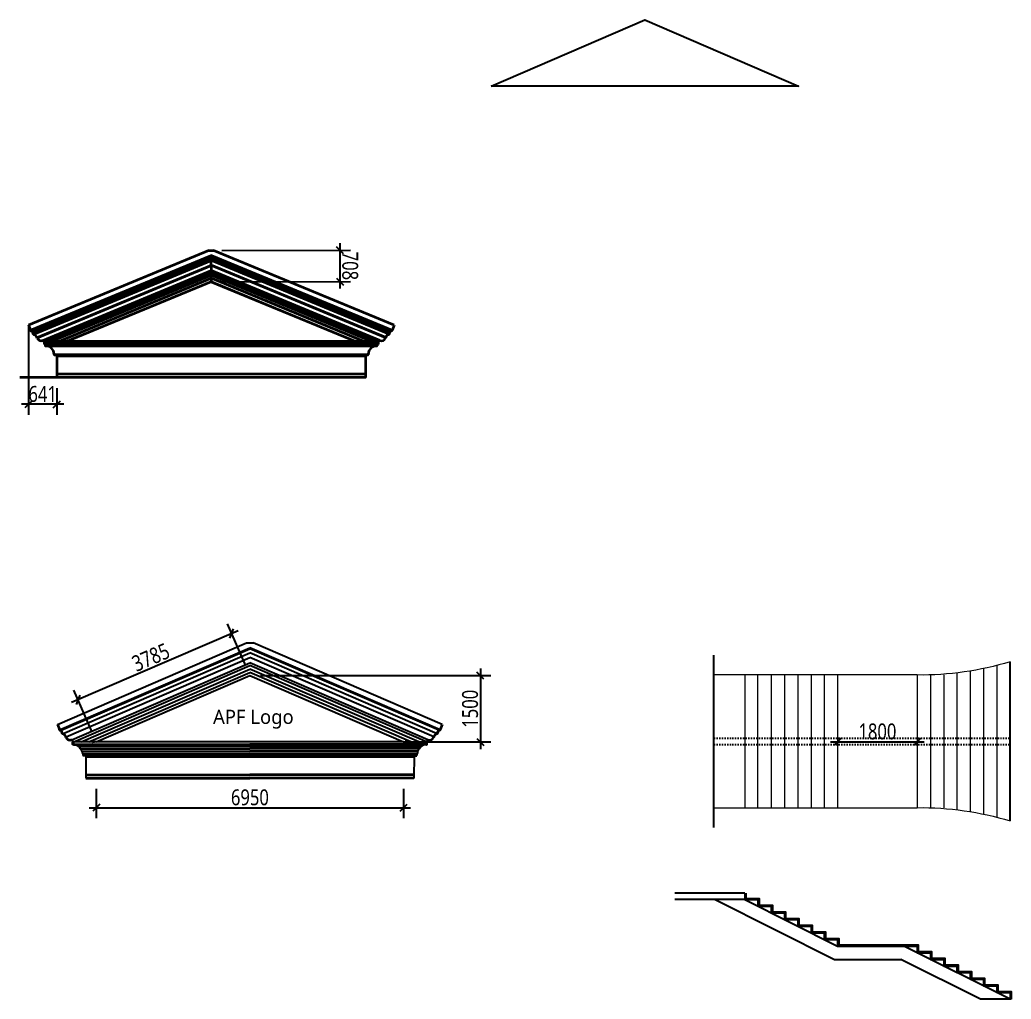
# Model space of a CAD drawing. Header units: inches. Extents: x 16485 to 57607, y 24 to 31657.
# Drawn here: x 16485 to 38901, y 9512 to 31657 of the extents above; entities that cross this region are included whole.
import ezdxf

# ---------------------------------------------------------------- set-up
doc = ezdxf.new("R2010")
doc.units = ezdxf.units.IN
doc.header["$MEASUREMENT"] = 0
doc.linetypes.add('Dash 3mm', pattern=[6, 3, -3])
for name, color, linetype, lineweight in [('A-ANNO-DIMS', 211, 'Continuous', 9), ('A-AREA-IDEN', 2, 'Continuous', 9), ('S-STRS', 31, 'Continuous', 9), ('Visible (SAF)', 7, 'Continuous', 35), ('Visible Narrow (SAF)', 7, 'Continuous', 25)]:
    doc.layers.add(name, color=color, linetype=linetype, lineweight=lineweight)
doc.styles.add('Trebuchet MS_2', font='trebuc.ttf', dxfattribs={"height": 320})
doc.styles.add('Trebuchet MS_3', font='trebuc.ttf', dxfattribs={"width": 0.8, "height": 360})
doc.dimstyles.new('Linear_-_2_25mm_Trebuchet_MS', dxfattribs={"dimscale": 304.8, "dimtxt": 371.142326, "dimasz": 0.524934, "dimexe": 0.787402, "dimexo": 0.787402, "dimgap": 0.15748, "dimtad": 1, "dimdec": 0, "dimzin": 0, "dimdsep": 46, "dimtxsty": 'Trebuchet MS_3', "dimblk1": 'OBLIQUE', "dimblk2": 'OBLIQUE', "dimsah": 1, "dimcen": 0.09, "dimdle": 0.524934, "dimazin": 0, "dimtfac": 1, "dimtdec": 4, "dimtix": 1, "dimtmove": 0, "dimatfit": 3, "dimfxl": 1, "dimtvp": 1, "dimtolj": 1, "dimtzin": 0, "dimarcsym": 2})

# ---------------------------------------------------------------- blocks, each defined once
blk = doc.blocks.new('_Oblique')
at = {"color": 0, "linetype": 'ByBlock', "lineweight": -2}
blk.add_line((-0.5, -0.5), (0.5, 0.5), dxfattribs=at)
blk = doc.blocks.new('*D15')
at = {"layer": 'A-ANNO-DIMS', "color": 0, "lineweight": -2, "transparency": 16777216}
blk.add_line((34816, 15333), (36936, 15333), dxfattribs=at)
at = {"layer": 'Defpoints', "color": 0, "transparency": 16777216}
for p in [(34976, 15333), (36776, 15333), (36776, 15333)]:
    blk.add_point(p, dxfattribs=at)
at = {"layer": 'A-ANNO-DIMS', "color": 0, "lineweight": -2, "transparency": 16777216, "xscale": 160, "yscale": 160, "zscale": 160, "rotation": 180}
blk.add_blockref('_Oblique', (34976, 15333), dxfattribs=at)
at = {"layer": 'A-ANNO-DIMS', "color": 0, "lineweight": -2, "transparency": 16777216, "xscale": 160, "yscale": 160, "zscale": 160}
blk.add_blockref('_Oblique', (36776, 15333), dxfattribs=at)
at = {"layer": 'A-ANNO-DIMS', "color": 0, "transparency": 16777216, "insert": (35876, 15564), "char_height": 360, "attachment_point": 5, "style": 'Trebuchet MS_3'}
blk.add_mtext('\\A1;1800', dxfattribs=at)
blk = doc.blocks.new('*D22')
at = {"layer": 'A-ANNO-DIMS', "color": 0, "lineweight": -2, "transparency": 16777216}
for p, q in [((18212, 14271), (18212, 13602)), ((25162, 14271), (25162, 13602)), ((18052, 13842), (25322, 13842))]:
    blk.add_line(p, q, dxfattribs=at)
at = {"layer": 'Defpoints', "color": 0, "transparency": 16777216}
for p in [(18212, 14511), (25162, 14511), (25162, 13842)]:
    blk.add_point(p, dxfattribs=at)
at = {"layer": 'A-ANNO-DIMS', "color": 0, "lineweight": -2, "transparency": 16777216, "xscale": 160, "yscale": 160, "zscale": 160, "rotation": 180}
blk.add_blockref('_Oblique', (18212, 13842), dxfattribs=at)
at = {"layer": 'A-ANNO-DIMS', "color": 0, "lineweight": -2, "transparency": 16777216, "xscale": 160, "yscale": 160, "zscale": 160}
blk.add_blockref('_Oblique', (25162, 13842), dxfattribs=at)
at = {"layer": 'A-ANNO-DIMS', "color": 0, "transparency": 16777216, "insert": (21687, 14074), "char_height": 360, "attachment_point": 5, "style": 'Trebuchet MS_3'}
blk.add_mtext('\\A1;6950', dxfattribs=at)
blk = doc.blocks.new('*D23')
at = {"layer": 'A-ANNO-DIMS', "color": 0, "lineweight": -2, "transparency": 16777216}
for p, q in [((21927, 16829), (27138, 16829)), ((26898, 16989), (26898, 15169)), ((25402, 15329), (27138, 15329))]:
    blk.add_line(p, q, dxfattribs=at)
at = {"layer": 'Defpoints', "color": 0, "transparency": 16777216}
for p in [(21687, 16829), (25162, 15329), (26898, 15329)]:
    blk.add_point(p, dxfattribs=at)
at = {"layer": 'A-ANNO-DIMS', "color": 0, "lineweight": -2, "transparency": 16777216, "xscale": 160, "yscale": 160, "zscale": 160}
for p, rotation in [((26898, 16829), 90), ((26898, 15329), 270)]:
    blk.add_blockref('_Oblique', p, dxfattribs=dict(at, rotation=rotation))
at = {"layer": 'A-ANNO-DIMS', "color": 0, "transparency": 16777216, "insert": (26667, 16079), "char_height": 360, "attachment_point": 5, "rotation": 90, "style": 'Trebuchet MS_3'}
blk.add_mtext('\\A1;1500', dxfattribs=at)
blk = doc.blocks.new('*D24')
at = {"layer": 'A-ANNO-DIMS', "color": 0, "lineweight": -2, "transparency": 16777216}
for p, q in [((21592, 17050), (21181, 18001)), ((21423, 17844), (17655, 16217)), ((18117, 15550), (17706, 16501))]:
    blk.add_line(p, q, dxfattribs=at)
at = {"layer": 'Defpoints', "color": 0, "transparency": 16777216}
for p in [(21687, 16829), (17802, 16280), (18212, 15329)]:
    blk.add_point(p, dxfattribs=at)
at = {"layer": 'A-ANNO-DIMS', "color": 0, "lineweight": -2, "transparency": 16777216, "xscale": 160, "yscale": 160, "zscale": 160}
for p, rotation in [((21277, 17780), 23.34766852809108), ((17802, 16280), 203.3476685280911)]:
    blk.add_blockref('_Oblique', p, dxfattribs=dict(at, rotation=rotation))
at = {"layer": 'A-ANNO-DIMS', "color": 0, "transparency": 16777216, "insert": (19447, 17243), "char_height": 360, "attachment_point": 5, "rotation": 23.3477, "style": 'Trebuchet MS_3'}
blk.add_mtext('\\A1;3785', dxfattribs=at)
blk = doc.blocks.new('*D58')
at = {"layer": 'A-ANNO-DIMS', "color": 0, "lineweight": -2, "transparency": 16777216}
for p, q in [((23722, 26606), (23723, 25578)), ((21054, 26444), (23962, 26447)), ((21055, 25736), (23962, 25739))]:
    blk.add_line(p, q, dxfattribs=at)
at = {"layer": 'Defpoints', "color": 0, "transparency": 16777216}
for p in [(20814, 26444), (20815, 25736), (23722, 25738)]:
    blk.add_point(p, dxfattribs=at)
at = {"layer": 'A-ANNO-DIMS', "color": 0, "lineweight": -2, "transparency": 16777216, "xscale": 160, "yscale": 160, "zscale": 160}
for p, rotation in [((23722, 26446), 90.0463308181188), ((23722, 25738), 270.0463308181188)]:
    blk.add_blockref('_Oblique', p, dxfattribs=dict(at, rotation=rotation))
at = {"layer": 'A-ANNO-DIMS', "color": 0, "transparency": 16777216, "insert": (23953, 26093), "char_height": 360, "attachment_point": 5, "rotation": 270.0463, "style": 'Trebuchet MS_3'}
blk.add_mtext('\\A1;708', dxfattribs=at)
blk = doc.blocks.new('*D59')
at = {"layer": 'A-ANNO-DIMS', "color": 0, "lineweight": -2, "transparency": 16777216}
for p, q in [((16681, 23330), (16681, 22723)), ((17321, 23330), (17321, 22723)), ((17481, 22963), (16521, 22963))]:
    blk.add_line(p, q, dxfattribs=at)
at = {"layer": 'Defpoints', "color": 0, "transparency": 16777216}
for p in [(16681, 23570), (17321, 23570), (16681, 22963)]:
    blk.add_point(p, dxfattribs=at)
at = {"layer": 'A-ANNO-DIMS', "color": 0, "lineweight": -2, "transparency": 16777216, "xscale": 160, "yscale": 160, "zscale": 160, "rotation": 180}
blk.add_blockref('_Oblique', (16681, 22963), dxfattribs=at)
at = {"layer": 'A-ANNO-DIMS', "color": 0, "lineweight": -2, "transparency": 16777216, "xscale": 160, "yscale": 160, "zscale": 160}
blk.add_blockref('_Oblique', (17321, 22963), dxfattribs=at)
at = {"layer": 'A-ANNO-DIMS', "color": 0, "transparency": 16777216, "insert": (17001, 23195), "char_height": 360, "attachment_point": 5, "style": 'Trebuchet MS_3'}
blk.add_mtext('\\A1;641', dxfattribs=at)

msp = doc.modelspace()

# ---------------------------------------------------------------- linework, layer by layer
for p, q in [((16680.9, 24753.5), (16680.9, 23030.9)), ((17381.1, 15600.4), (21687, 17459)), ((17417.7, 15594.4), (21687, 17437.2)), ((17451.9, 15512.2), (21687, 17340.3)), ((25992.9, 15600.4), (21687, 17459)), ((25956.2, 15594.4), (21687, 17437.2)), ((25922, 15512.2), (21687, 17340.3)), ((32175.5, 13392.5), (32175.5, 17292.5)), ((17529.9, 15441.9), (21687, 17236.3)), ((17660.9, 15378.1), (21687, 17115.9)), ((17687.3, 15327.1), (21687, 17053.6)), ((25844.1, 15441.9), (21687, 17236.3)), ((25713.1, 15378.1), (21687, 17115.9)), ((25681.2, 15329.5), (21687, 17053.6)), ((38875.5, 13542.5), (38875.5, 17142.5)), ((17869.2, 15329.5), (21687, 16977.4)), ((18046.4, 15329.5), (21687, 16900.9)), ((25504.7, 15329.5), (21687, 16977.4)), ((25327.5, 15329.5), (21687, 16900.9)), ((18212, 15329.5), (17692.7, 15329.5)), ((25162, 15329.5), (25688, 15329.5)), ((25162, 15329.5), (25688, 15329.5)), ((17859, 15170.9), (21687, 15170.9)), ((17895.1, 15120.9), (21687, 15120.9)), ((17895.1, 15070.9), (21687, 15070.9)), ((25514.9, 15170.9), (21687, 15170.9)), ((25478.8, 15120.9), (21687, 15120.9)), ((25478.8, 15070.9), (21687, 15070.9)), ((32875.5, 11912.4), (31295, 11912.4)), ((32875.5, 11762.4), (31295, 11762.4)), ((32204.7, 11762.4), (34904.7, 10412.4)), ((32875.5, 11762.4), (34975.5, 10712.4)), ((34975.5, 10712.4), (36775.5, 10712.4)), ((38875.5, 9512.4), (36475.5, 10712.4)), ((36775.5, 10712.4), (36475.5, 10712.4)), ((34904.7, 10412.4), (36404.7, 10412.4)), ((38204.7, 9512.4), (36404.7, 10412.4)), ((38900.5, 9512.4), (38204.7, 9512.4))]:
    msp.add_line(p, q)
at = {"color": 1}
for p, q in [((17336, 15722.5), (21612, 17568.2)), ((21612, 17568.2), (21762, 17568.2)), ((26037.9, 15722.5), (21762, 17568.2)), ((17660.7, 15378.2), (17692.7, 15329.5)), ((17687.3, 15327.1), (17692.9, 15329.5)), ((17694.9, 15268.3), (17727.6, 15268.3)), ((25646.4, 15268.3), (25679.1, 15268.3)), ((25713.2, 15378.2), (25681.2, 15329.5)), ((25681.2, 15329.5), (25686.6, 15327.2)), ((17895.1, 15120.9), (17895.1, 15070.9)), ((17912.1, 15070.9), (17912.1, 15022.5)), ((17912.1, 15022.5), (17975.8, 15022.5)), ((17975.8, 15022.5), (17976.8, 14509.7)), ((25398.1, 15022.5), (25397.2, 14509.7)), ((25398.1, 15022.5), (25461.8, 15022.5)), ((25461.8, 15070.9), (25461.8, 15022.5)), ((25461.8, 15070.9), (25478.8, 15070.9)), ((25478.8, 15120.9), (25478.8, 15070.9))]:
    msp.add_line(p, q, dxfattribs=at)
at = {"linetype": 'Dash 3mm', "ltscale": 10}
for p, q in [((32175.5, 15412.5), (38875.5, 15412.5)), ((32175.5, 15272.5), (38875.5, 15272.5))]:
    msp.add_line(p, q, dxfattribs=at)
msp.add_lwpolyline([(27141.6, 30156.8), (30616.6, 31656.8), (34091.6, 30156.8)], close=True)
at = {"color": 1}
msp.add_lwpolyline([(18212, 15329.5), (21687, 16829.5), (25162, 15329.5)], close=True, dxfattribs=at)
for points in [[(32875.5, 11912.4), (32875.5, 11762.4), (33175.5, 11762.4), (33175.5, 11612.4), (33475.5, 11612.4), (33475.5, 11462.4), (33775.5, 11462.4), (33775.5, 11312.4), (34075.5, 11312.4), (34075.5, 11162.4), (34375.5, 11162.4), (34375.5, 11012.4), (34675.5, 11012.4), (34675.5, 10862.4), (34975.5, 10862.4), (34975.5, 10712.4), (36775.5, 10712.4), (36775.5, 10562.4), (37075.5, 10562.4), (37075.5, 10412.4), (37375.5, 10412.4), (37375.5, 10262.4), (37675.5, 10262.4), (37675.5, 10112.4), (37975.5, 10112.4), (37975.5, 9962.4), (38275.5, 9962.4), (38275.5, 9812.4), (38575.5, 9812.4), (38575.5, 9662.4), (38875.5, 9662.4), (38875.5, 9512.4)], [(32900.5, 11912.4), (32900.5, 11787.4), (33200.5, 11787.4), (33200.5, 11637.4), (33500.5, 11637.4), (33500.5, 11487.4), (33800.5, 11487.4), (33800.5, 11337.4), (34100.5, 11337.4), (34100.5, 11187.4), (34400.5, 11187.4), (34400.5, 11037.4), (34700.5, 11037.4), (34700.5, 10887.4), (35000.5, 10887.4), (35000.5, 10737.4), (36800.5, 10737.4), (36800.5, 10587.4), (37100.5, 10587.4), (37100.5, 10437.4), (37400.5, 10437.4), (37400.5, 10287.4), (37700.5, 10287.4), (37700.5, 10137.4), (38000.5, 10137.4), (38000.5, 9987.4), (38300.5, 9987.4), (38300.5, 9837.4), (38600.5, 9837.4), (38600.5, 9687.4), (38900.5, 9687.4), (38900.5, 9512.4)], [(32875.5, 11762.4), (32875.5, 11762.4)]]:
    msp.add_lwpolyline(points)
for centre, radius, start, end in [((17703.5, 15098.5), 171.5, 24.96931, 81.94593), ((25670.4, 15098.5), 171.5, 98.05407, 155.03069), ((17948.4, 15197.4), 93.2, 196.50223, 235.1219), ((25425.5, 15197.4), 93.2, 304.8781, 343.49777)]:
    msp.add_arc(centre, radius, start, end, dxfattribs=at)
at = {"layer": 'S-STRS'}
for p, q in [((38575.5, 17058.7), (38575.5, 13626.4)), ((38875.5, 17142.5), (38875.5, 13542.5)), ((33475.5, 16842.5), (33475.5, 13842.5)), ((33775.5, 16842.5), (33775.5, 13842.5)), ((34075.5, 16842.5), (34075.5, 13842.5)), ((34375.5, 16842.5), (34375.5, 13842.5)), ((34675.5, 16842.5), (34675.5, 13842.5)), ((34975.5, 16842.5), (34975.5, 13842.5)), ((36775.5, 16842.5), (36775.5, 13842.5)), ((37075.5, 16842.5), (37075.5, 13842.5)), ((37375.5, 16842.5), (37375.5, 13842.5)), ((37675.5, 16890.9), (37675.5, 13794.2)), ((37975.5, 16933.3), (37975.5, 13751.8)), ((38275.5, 16989.1), (38275.5, 13696))]:
    msp.add_line(p, q, dxfattribs=at)
at = {"layer": 'S-STRS', "lineweight": 18}
for p, q in [((32875.5, 16842.5), (32875.5, 13842.5)), ((33175.5, 13842.5), (33175.5, 16842.5))]:
    msp.add_line(p, q, dxfattribs=at)
at = {"layer": 'S-STRS', "color": 244, "lineweight": 18, "true_color": 0x991b1e}
for points in [[(38875.5, 17142.5, -0.0766671), (36775.5, 16842.5), (32175.5, 16842.5)], [(32175.5, 13842.5), (36775.5, 13842.5, -0.0766671), (38875.5, 13542.5)]]:
    msp.add_lwpolyline(points, format="xyb", dxfattribs=at)
at = {"layer": 'Visible (SAF)'}
for p, q in [((20762.1, 26444), (16680.9, 24753.5)), ((16729, 24637.6), (20810.1, 26328.1)), ((20813, 26303.1), (16762.7, 24625.4)), ((16778.7, 24589.6), (20814.6, 26261.3)), ((16778.7, 24589.6), (20814.6, 26261.3)), ((20762.1, 26444), (20866.1, 26444)), ((20809.4, 26329.8), (20810.1, 26328.1)), ((20818.8, 26329.8), (20809.4, 26329.8)), ((20810.1, 26328.1), (20812.7, 26329.1)), ((20812.1, 26323.3), (20810.1, 26328.1)), ((20813.9, 26326.1), (20811.4, 26325.1)), ((20813, 26321), (20812.1, 26323.3)), ((20812.3, 26322.8), (20814.3, 26323.6)), ((20813.9, 26322.7), (20812.6, 26322.1)), ((20814.6, 26324.3), (20813, 26320.5)), ((20813, 26318.9), (20813, 26321)), ((20816.2, 26318.9), (20813, 26320.2)), ((20813, 26318.9), (20813, 26303.1)), ((20816.6, 26329.1), (20814.6, 26324.3)), ((20814.6, 26262.3), (20814.6, 26319.5)), ((20814.6, 26262.3), (20814.6, 26319.5)), ((20814.6, 26262.3), (20814.6, 26261.3)), ((20814.6, 26262.3), (20814.6, 26261.3)), ((20814.6, 26261.3), (20814.6, 26260.3)), ((20814.6, 26261.3), (20814.6, 26260.3)), ((24850.6, 24589.6), (20814.6, 26261.3)), ((24850.6, 24589.6), (20814.6, 26261.3)), ((20814.6, 26207.7), (20814.6, 26260.3)), ((20814.6, 26207.7), (20814.6, 26260.3)), ((20816.2, 26303.1), (20816.2, 26318.9)), ((24866.6, 24625.4), (20816.2, 26303.1)), ((20816.6, 26329.1), (24900.3, 24637.6)), ((20819.9, 26329.8), (20819.1, 26328.1)), ((24948.3, 24753.5), (20867.2, 26444)), ((20814.6, 26207.7), (20814.6, 26206.8)), ((20814.6, 26207.7), (20814.6, 26206.8)), ((20814.6, 26118.7), (20814.6, 26206.8)), ((20814.6, 26118.7), (20814.6, 26206.8)), ((20814.6, 26091.5), (20814.6, 26118.7)), ((20814.6, 26091.5), (20814.6, 26118.7)), ((20814.6, 26091.5), (20814.6, 25987)), ((20814.6, 26091.5), (20814.6, 25987)), ((17005.7, 24409.3), (20814.6, 25987)), ((17028.9, 24384.1), (20814.6, 25952.1)), ((17211.1, 24389.8), (20814.6, 25882.5)), ((17379, 24389.8), (20814.6, 25812.9)), ((17379.1, 24389.8), (20814.7, 25812.9)), ((20814.6, 25985.9), (20814.6, 25987)), ((20814.6, 25985.9), (20814.6, 25987)), ((24623.6, 24409.3), (20814.6, 25987)), ((20814.6, 25953.2), (20814.6, 25985.9)), ((20814.6, 25953.2), (20814.6, 25985.9)), ((20814.6, 25953.2), (20814.6, 25952.1)), ((20814.6, 25953.2), (20814.6, 25952.1)), ((20814.6, 25899.9), (20814.6, 25952.1)), ((20814.6, 25899.9), (20814.6, 25952.1)), ((24600.3, 24384.1), (20814.6, 25952.1)), ((20814.6, 25883.5), (20814.6, 25899.9)), ((20814.6, 25883.5), (20814.6, 25899.9)), ((20814.6, 25883.5), (20814.6, 25882.5)), ((20814.6, 25883.5), (20814.6, 25882.5)), ((20814.6, 25881.4), (20814.6, 25882.5)), ((20814.6, 25881.4), (20814.6, 25882.5)), ((24418.2, 24389.8), (20814.6, 25882.5)), ((20814.6, 25814), (20814.6, 25881.4)), ((20814.6, 25814), (20814.6, 25881.4)), ((20814.6, 25814), (20814.6, 25812.9)), ((20814.6, 25814), (20814.6, 25812.9)), ((24250.2, 24389.8), (20814.6, 25812.9)), ((24250.2, 24389.8), (20814.7, 25812.9)), ((20814.7, 25811.9), (20814.7, 25812.9)), ((20814.7, 25811.9), (20814.7, 25812.9)), ((20814.7, 25811.9), (20814.7, 25737)), ((20814.7, 25811.9), (20814.7, 25737)), ((20814.7, 25736), (17564.7, 24389.8)), ((20814.7, 25736), (20814.7, 25737)), ((20814.7, 25736), (20814.7, 25737)), ((20814.7, 25736), (24064.6, 24389.8)), ((16680.9, 24753.5), (16728.2, 24639.4)), ((24948.3, 24753.5), (24901, 24639.4)), ((16728.2, 24639.4), (16729, 24637.6)), ((16730.2, 24634.6), (16729, 24637.6)), ((16730.7, 24630.9), (16730.3, 24627.7)), ((16730.3, 24627.7), (16759.1, 24623.9)), ((16730.7, 24630.9), (16733, 24630.6)), ((16762.7, 24625.4), (16733.9, 24629.2)), ((16759.3, 24625.9), (16759.1, 24623.9)), ((16777.4, 24590.1), (16762.8, 24625.5)), ((16777.4, 24590.1), (16762.8, 24625.5)), ((16796.7, 24543.4), (16778.2, 24588.3)), ((16778.7, 24589.6), (16779, 24588.7)), ((16778.7, 24589.6), (16778.7, 24589.6)), ((16797.6, 24543.8), (16779, 24588.7)), ((16797.6, 24543.8), (16797.9, 24543.1)), ((16798.1, 24542.7), (16797.9, 24543.1)), ((16869.9, 24484.7), (16879.6, 24461.5)), ((16879.6, 24461.5), (16869.9, 24484.7)), ((24759.3, 24484.7), (24749.7, 24461.5)), ((24759.3, 24484.7), (24749.7, 24461.5)), ((24831.2, 24542.7), (24831.3, 24543.1)), ((24831.6, 24543.8), (24831.3, 24543.1)), ((24831.6, 24543.8), (24850.2, 24588.7)), ((24832.5, 24543.4), (24851.1, 24588.3)), ((24850.6, 24589.6), (24850.2, 24588.7)), ((24850.6, 24589.6), (24850.6, 24589.6)), ((24851.8, 24590.1), (24866.5, 24625.5)), ((24851.8, 24590.1), (24866.5, 24625.5)), ((24895.4, 24629.2), (24866.6, 24625.4)), ((24869.9, 24625.9), (24870.2, 24623.9)), ((24870.2, 24623.9), (24899, 24627.7)), ((24898.6, 24630.9), (24896.2, 24630.6)), ((24898.6, 24630.9), (24899, 24627.7)), ((24899.1, 24634.6), (24900.3, 24637.6)), ((24901, 24639.4), (24900.3, 24637.6)), ((17016.1, 24412.5), (17027.7, 24384.6)), ((17027.7, 24384.6), (17016.1, 24412.5)), ((17040.9, 24383.9), (17036.8, 24383.9)), ((17036.8, 24383.9), (17036.8, 24334.7)), ((17040.9, 24383.9), (17040.9, 24334.7)), ((17042.8, 24385.8), (17042.8, 24389.8)), ((17042.8, 24332.8), (17043.8, 24332.8)), ((17042.8, 24332.8), (17042.8, 24328.7)), ((17042.8, 24328.7), (17045.7, 24328.7)), ((17042.9, 24389.8), (24586.4, 24389.8)), ((17043.7, 24334.7), (17043.7, 24383.9)), ((24584.2, 24328.7), (17045.7, 24328.7)), ((17055.3, 24327.2), (17055.3, 24288.8)), ((24567.5, 24328.1), (17056.2, 24328.1)), ((17056.2, 24327.2), (17056.2, 24328.1)), ((17056.2, 24327.2), (17056.2, 24288.8)), ((17056.2, 24287.8), (17056.2, 24288.8)), ((17056.2, 24287.8), (24567.5, 24287.8)), ((17604.8, 24393.9), (17574.5, 24393.9)), ((17604.8, 24393.9), (17604.8, 24401.9)), ((17604.8, 24401.9), (17612.8, 24401.9)), ((17612.8, 24401.9), (17612.8, 24395.8)), ((17612.8, 24389.8), (17612.8, 24395.8)), ((24017.2, 24395.8), (24017.2, 24401.9)), ((24017.2, 24401.9), (24025.3, 24401.9)), ((24017.2, 24389.8), (24017.2, 24395.8)), ((24025.3, 24401.9), (24025.3, 24393.9)), ((24054.8, 24393.9), (24025.3, 24393.9)), ((24568.5, 24288.8), (24568.5, 24327.2)), ((24568.5, 24327.2), (24568.5, 24288.8)), ((24584.2, 24328.7), (24587.1, 24328.7)), ((24587.1, 24332.8), (24586, 24332.8)), ((24586.1, 24383.9), (24586.1, 24334.7)), ((24587.1, 24385.8), (24587.1, 24389.6)), ((24587.1, 24332.8), (24587.1, 24328.7)), ((24589, 24383.9), (24589, 24334.7)), ((24589, 24383.9), (24593, 24383.9)), ((24593, 24334.7), (24593, 24383.9)), ((24613.2, 24412.5), (24601.6, 24384.6)), ((24613.2, 24412.5), (24601.6, 24384.6)), ((17260.2, 24094.8), (17260.2, 24083.8)), ((17260.2, 24094.8), (17260.2, 24083.8)), ((17261.2, 24082.9), (24362.5, 24082.9)), ((17320.5, 24081.9), (17320.5, 24059.7)), ((17320.5, 24081.9), (17320.5, 24059.7)), ((17320.5, 24057.8), (17320.5, 23645.4)), ((24302.3, 24058.7), (17321.5, 24058.7)), ((17321.5, 24058.7), (24302.3, 24058.7)), ((24303.2, 24059.7), (24303.2, 24081.9)), ((24303.2, 24081.9), (24303.2, 24059.7)), ((24303.2, 24057.8), (24303.2, 23645.4)), ((24363.5, 24083.8), (24363.5, 24094.8)), ((24363.5, 24094.8), (24363.5, 24083.8)), ((24302.3, 23570.1), (16485, 23570.1)), ((17320.5, 23643.5), (17320.5, 23571.1)), ((24302.3, 23644.4), (17321.5, 23644.4)), ((24302.3, 23644.4), (17321.5, 23644.4)), ((24303.2, 23643.5), (24303.2, 23571.1)), ((24303.2, 23643.5), (24303.2, 23571.1)), ((17694.9, 15268.3), (21687, 15268.3)), ((18137.7, 15325.4), (18137.7, 15329.4)), ((25679.1, 15268.3), (21687, 15268.3)), ((25236.3, 15325.4), (25236.3, 15329.4)), ((21687, 15227.5), (17814.4, 15229.4)), ((21687, 15022.5), (17912.1, 15022.5)), ((21687, 15227.5), (25559.5, 15229.4)), ((21687, 15022.5), (25461.8, 15022.5)), ((17976.8, 14998.4), (21687, 14998.4)), ((21687, 14998.4), (17976.8, 14998.4)), ((25397.2, 14998.4), (21687, 14998.4)), ((21687, 14998.4), (25397.2, 14998.4)), ((17976.8, 14584.1), (21687, 14584.1)), ((17976.8, 14584.1), (21687, 14584.1)), ((25397.2, 14584.1), (21687, 14584.1)), ((25397.2, 14584.1), (21687, 14584.1))]:
    msp.add_line(p, q, dxfattribs=at)
at = {"layer": 'Visible (SAF)', "color": 1}
for p, q in [((17336, 15722.5), (17383.3, 15608.3)), ((26037.9, 15722.5), (25990.7, 15608.3)), ((17383.3, 15608.3), (17384, 15606.6)), ((17385.2, 15603.6), (17384, 15606.6)), ((17385.7, 15599.9), (17385.3, 15596.7)), ((17385.3, 15596.7), (17414.1, 15592.9)), ((17385.7, 15599.9), (17388.1, 15599.6)), ((17417.7, 15594.4), (17388.9, 15598.2)), ((17414.4, 15594.8), (17414.1, 15592.9)), ((17432.5, 15559.1), (17417.8, 15594.4)), ((17432.5, 15559.1), (17417.8, 15594.4)), ((17451.8, 15512.4), (17433.2, 15557.3)), ((17433.7, 15558.5), (17434.1, 15557.6)), ((17433.7, 15558.5), (17433.7, 15558.5)), ((17452.7, 15512.8), (17434.1, 15557.6)), ((17452.7, 15512.8), (17453, 15512)), ((17453.1, 15511.7), (17453, 15512)), ((25920.8, 15511.7), (25920.9, 15512)), ((25921.3, 15512.8), (25920.9, 15512)), ((25921.3, 15512.8), (25939.8, 15557.6)), ((25922.1, 15512.4), (25940.7, 15557.3)), ((25940.2, 15558.5), (25939.8, 15557.6)), ((25940.2, 15558.5), (25940.2, 15558.5)), ((25941.4, 15559.1), (25956.1, 15594.4)), ((25941.5, 15559.1), (25956.1, 15594.4)), ((25956.2, 15594.4), (25985, 15598.2)), ((25959.6, 15594.8), (25959.8, 15592.9)), ((25988.6, 15596.7), (25959.8, 15592.9)), ((25988.2, 15599.9), (25985.9, 15599.6)), ((25988.2, 15599.9), (25988.6, 15596.7)), ((25988.7, 15603.6), (25989.9, 15606.6)), ((25990.7, 15608.3), (25989.9, 15606.6)), ((17525, 15453.7), (17534.6, 15430.5)), ((17534.6, 15430.5), (17525, 15453.7)), ((17686, 15274.3), (17686, 15323.5)), ((17690.1, 15328.3), (17690.1, 15274.3)), ((17692, 15272.4), (17693, 15272.4)), ((17692, 15272.4), (17692, 15268.3)), ((17694.9, 15268.3), (17692, 15268.3)), ((17692.9, 15329.5), (17692.9, 15274.3)), ((25679.1, 15268.3), (25681.9, 15268.3)), ((25681.9, 15272.4), (25680.9, 15272.4)), ((25681, 15323.5), (25681, 15274.3)), ((25681.9, 15272.4), (25681.9, 15268.3)), ((25683.9, 15323.5), (25683.9, 15274.3)), ((25687.9, 15274.3), (25687.9, 15323.5)), ((25848.9, 15453.7), (25839.3, 15430.5)), ((25839.3, 15430.5), (25848.9, 15453.7)), ((17976.8, 14509.7), (21687, 14509.7)), ((25397.2, 14509.7), (21687, 14509.7))]:
    msp.add_line(p, q, dxfattribs=at)
at = {"layer": 'Visible (SAF)'}
for centre, radius, start, end in [((20814.6, 26324.3), 5.15, 67.5, 112.5), ((20814.6, 26324.3), 1.93, 67.5, 112.5), ((16778.3, 24590.5), 0.965, 202.5, 292.5), ((16778.3, 24590.4), 0.965, 202.5, 292.5), ((16779, 24588.7), 0.965, 112.5, 202.5), ((16797.6, 24543.8), 0.965, 202.5, 260.03214), ((16780.8, 24447.8), 96.5, 22.5, 80.03214), ((16780.8, 24447.8), 96.5, 22.5, 79.66683), ((16968.7, 24498.4), 96.5, 202.5, 292.5), ((16968.7, 24498.4), 96.5, 202.5, 292.5), ((24660.5, 24498.4), 96.5, 247.5, 337.5), ((24660.5, 24498.4), 96.5, 247.5, 337.5), ((24848.5, 24447.8), 96.5, 99.96786, 157.5), ((24848.5, 24447.8), 96.5, 100.33317, 157.5), ((24831.6, 24543.8), 0.965, 279.96786, 337.5), ((24850.9, 24590.5), 0.965, 247.5, 337.5), ((24851, 24590.4), 0.965, 247.5, 337.5), ((24850.2, 24588.7), 0.965, 337.5, 67.5), ((17015.2, 24412.2), 0.965, 22.5, 112.5), ((17015.2, 24412.2), 0.965, 22.5, 112.5), ((17028.6, 24385), 0.965, 202.5, 292.5), ((17028.6, 24385), 0.965, 202.5, 292.5), ((17042.8, 24334.7), 1.93, 180, 270), ((17061.4, 24345.3), 48.3, 67.5, 112.5), ((17056.2, 24327.2), 0.965, 90, 180), ((17056.2, 24288.8), 0.965, 180, 270), ((17061.5, 24329.1), 0.965, 270, 336.42182), ((17061.5, 24329.1), 0.965, 270, 336.42182), ((17067.2, 24094.8), 193.1, 0, 90), ((17067.2, 24094.8), 193.1, 0, 90), ((24556.6, 24094.8), 193.1, 90, 180), ((24556.6, 24094.8), 193.1, 90, 180), ((24567.9, 24345.3), 48.3, 67.5, 112.5), ((24562.2, 24329.1), 0.965, 203.57818, 270), ((24562.2, 24329.1), 0.965, 203.57818, 270), ((24567.5, 24327.2), 0.965, 0, 90), ((24567.5, 24327.2), 0.965, 0, 90), ((24567.5, 24288.8), 0.965, 270, 0), ((24567.5, 24288.8), 0.965, 270, 0), ((24587.1, 24334.7), 1.93, 270, 0), ((24600.7, 24385), 0.965, 247.5, 337.5), ((24600.7, 24385), 0.965, 247.5, 337.5), ((24614.1, 24412.2), 0.965, 67.5, 157.5), ((24614.1, 24412.2), 0.965, 67.5, 157.5), ((17261.2, 24083.8), 0.965, 180, 270), ((17261.2, 24083.8), 0.965, 180, 270), ((17319.5, 24081.9), 0.965, 0, 90), ((17319.5, 24081.9), 0.965, 0, 90), ((17321.5, 24059.7), 0.965, 180, 270), ((17321.5, 24059.7), 0.965, 180, 270), ((17321.5, 24057.8), 0.965, 90, 180), ((24302.3, 24059.7), 0.965, 270, 0), ((24302.3, 24059.7), 0.965, 270, 0), ((24302.3, 24057.8), 0.965, 0, 90), ((24304.2, 24081.9), 0.965, 90, 180), ((24304.2, 24081.9), 0.965, 90, 180), ((24362.5, 24083.8), 0.965, 270, 0), ((24362.5, 24083.8), 0.965, 270, 0), ((17321.5, 23645.4), 0.965, 180, 270), ((17321.5, 23643.5), 0.965, 90, 180), ((17321.5, 23571.1), 0.965, 180, 270), ((24302.3, 23645.4), 0.965, 270, 0), ((24302.3, 23643.5), 0.965, 0, 90), ((24302.3, 23643.5), 0.965, 0, 90), ((24302.3, 23571.1), 0.965, 270, 0), ((24302.3, 23571.1), 0.965, 270, 0), ((18156.3, 15284.9), 48.3, 67.5, 112.5), ((25217.7, 15284.9), 48.3, 67.5, 112.5), ((18416.3, 14584.1), 0.965, 180, 270), ((18416.3, 14582.1), 0.965, 90, 180), ((24957.6, 14584.1), 0.965, 270, 0), ((24957.6, 14582.1), 0.965, 0, 90), ((18416.3, 14509.7), 0.965, 180, 270), ((24957.6, 14509.7), 0.965, 270, 0)]:
    msp.add_arc(centre, radius, start, end, dxfattribs=at)
at = {"layer": 'Visible (SAF)', "color": 1}
for centre, radius, start, end in [((17433.4, 15559.4), 0.965, 202.5, 292.5), ((17433.4, 15559.4), 0.965, 202.5, 292.5), ((17434.1, 15557.6), 0.965, 112.5, 202.5), ((17452.7, 15512.8), 0.965, 202.5, 260.03214), ((17435.8, 15416.8), 96.5, 22.5, 80.03214), ((17435.8, 15416.8), 96.5, 22.5, 79.66683), ((25938.1, 15416.8), 96.5, 99.96786, 157.5), ((25938.1, 15416.8), 96.5, 100.33317, 157.5), ((25921.3, 15512.8), 0.965, 279.96786, 337.5), ((25940.6, 15559.4), 0.965, 247.5, 337.5), ((25940.6, 15559.4), 0.965, 247.5, 337.5), ((25939.8, 15557.6), 0.965, 337.5, 67.5), ((17623.8, 15467.4), 96.5, 202.5, 292.5), ((17623.8, 15467.4), 96.5, 202.5, 292.5), ((17692, 15274.3), 1.93, 180, 270), ((25681.9, 15274.3), 1.93, 270, 0), ((25750.1, 15467.4), 96.5, 247.5, 337.5), ((25750.1, 15467.4), 96.5, 247.5, 337.5)]:
    msp.add_arc(centre, radius, start, end, dxfattribs=at)
at = {"layer": 'Visible (SAF)'}
for points, knots in [([(16729, 24637.6), (16727.1, 24636.8), (16725.8, 24634.9), (16725.8, 24632.9), (16725.8, 24630.8), (16727.1, 24628.9), (16728.9, 24628.1), (16729.3, 24627.9), (16729.8, 24627.8), (16730.3, 24627.7)], [0, 0, 0, 0, 1.1727898, 1.1727898, 1.1727898, 2.3455796, 2.3455796, 2.3455796, 2.6179939, 2.6179939, 2.6179939, 2.6179939]), ([(16730.2, 24634.6), (16729.3, 24634.2), (16728.8, 24633.1), (16729.1, 24632.2), (16729.3, 24631.5), (16730, 24631), (16730.7, 24630.9)], [0, 0, 0, 0, 1.4986919, 1.4986919, 1.4986919, 2.6179939, 2.6179939, 2.6179939, 2.6179939]), ([(16731.7, 24633.1), (16730.7, 24634.9), (16729.8, 24636.6), (16729.3, 24637.3), (16729.1, 24637.5), (16729, 24637.6), (16729, 24637.6)], [0, 0, 0, 0, 1.1727898, 1.1727898, 1.1727898, 1.5707963, 1.5707963, 1.5707963, 1.5707963]), ([(16730.2, 24634.6), (16730.4, 24634.7), (16731, 24634), (16731.6, 24633.2), (16731.6, 24633.2), (16731.6, 24633.2), (16731.7, 24633.1)], [0, 0, 0, 0, 1.4986919, 1.4986919, 1.4986919, 1.5707963, 1.5707963, 1.5707963, 1.5707963]), ([(24900.3, 24637.6), (24900.1, 24637.7), (24899.4, 24636.5), (24898.6, 24634.9), (24898.2, 24634.3), (24897.9, 24633.7), (24897.6, 24633.1)], [0, 0, 0, 0, 1.1727898, 1.1727898, 1.1727898, 1.5707963, 1.5707963, 1.5707963, 1.5707963]), ([(24899.1, 24634.6), (24898.8, 24634.7), (24898.3, 24634), (24897.7, 24633.2), (24897.7, 24633.2), (24897.6, 24633.2), (24897.6, 24633.1)], [0, 0, 0, 0, 1.4986919, 1.4986919, 1.4986919, 1.5707963, 1.5707963, 1.5707963, 1.5707963]), ([(24899.1, 24634.6), (24900, 24634.2), (24900.5, 24633.1), (24900.2, 24632.2), (24899.9, 24631.5), (24899.3, 24631), (24898.6, 24630.9)], [0, 0, 0, 0, 1.4986919, 1.4986919, 1.4986919, 2.6179939, 2.6179939, 2.6179939, 2.6179939]), ([(24899, 24627.7), (24901, 24628), (24902.8, 24629.5), (24903.3, 24631.5), (24903.8, 24633.4), (24903.1, 24635.6), (24901.5, 24636.9), (24901.1, 24637.2), (24900.7, 24637.4), (24900.3, 24637.6)], [0, 0, 0, 0, 1.1727898, 1.1727898, 1.1727898, 2.3455796, 2.3455796, 2.3455796, 2.6179939, 2.6179939, 2.6179939, 2.6179939]), ([(17038.5, 24388), (17038, 24387.5), (17037.6, 24387), (17037.4, 24386.4), (17037, 24385.6), (17036.8, 24384.7), (17036.8, 24383.9)], [0.80593222, 0.80593222, 0.80593222, 0.80593222, 1.12946282, 1.12946282, 1.12946282, 1.57079633, 1.57079633, 1.57079633, 1.57079633]), ([(17036.8, 24334.7), (17036.8, 24332.5), (17038.1, 24330.4), (17040, 24329.4), (17040.8, 24328.9), (17041.8, 24328.7), (17042.8, 24328.7)], [0, 0, 0, 0, 1.082633, 1.082633, 1.082633, 1.5707963, 1.5707963, 1.5707963, 1.5707963]), ([(17042.8, 24385.8), (17041.8, 24385.8), (17040.9, 24385), (17040.9, 24384), (17040.9, 24384), (17040.9, 24383.9), (17040.9, 24383.9)], [0, 0, 0, 0, 1.4986919, 1.4986919, 1.4986919, 1.5707963, 1.5707963, 1.5707963, 1.5707963]), ([(17043.7, 24383.9), (17043.5, 24386.1), (17043.3, 24388.3), (17043, 24389.3), (17043, 24389.6), (17042.9, 24389.8), (17042.8, 24389.8)], [0, 0, 0, 0, 1.1294628, 1.1294628, 1.1294628, 1.4736971, 1.4736971, 1.4736971, 1.4736971]), ([(17042.8, 24385.8), (17043.1, 24385.8), (17043.4, 24385), (17043.7, 24384), (17043.7, 24384), (17043.7, 24383.9), (17043.7, 24383.9)], [0, 0, 0, 0, 1.4986919, 1.4986919, 1.4986919, 1.5707963, 1.5707963, 1.5707963, 1.5707963]), ([(17045.7, 24328.7), (17045, 24328.7), (17044.3, 24330), (17043.9, 24331.9), (17043.8, 24332.7), (17043.7, 24333.7), (17043.7, 24334.7)], [-1.5707963, -1.5707963, -1.5707963, -1.5707963, -0.4881633, -0.4881633, -0.4881633, 0, 0, 0, 0]), ([(24586.1, 24334.7), (24586.1, 24332.5), (24585.7, 24330.4), (24585.1, 24329.4), (24584.8, 24328.9), (24584.5, 24328.7), (24584.2, 24328.7)], [0, 0, 0, 0, 1.082633, 1.082633, 1.082633, 1.5707963, 1.5707963, 1.5707963, 1.5707963]), ([(24586.9, 24389.6), (24586.7, 24389.1), (24586.6, 24388), (24586.4, 24386.4), (24586.3, 24385.6), (24586.2, 24384.7), (24586.1, 24383.9)], [0.2746242, 0.2746242, 0.2746242, 0.2746242, 1.1294628, 1.1294628, 1.1294628, 1.5707963, 1.5707963, 1.5707963, 1.5707963]), ([(24587.1, 24385.8), (24586.8, 24385.8), (24586.5, 24385), (24586.2, 24384), (24586.2, 24384), (24586.1, 24383.9), (24586.1, 24383.9)], [0, 0, 0, 0, 1.4986919, 1.4986919, 1.4986919, 1.5707963, 1.5707963, 1.5707963, 1.5707963]), ([(24587.1, 24385.8), (24588, 24385.8), (24588.9, 24385), (24589, 24384), (24589, 24384), (24589, 24383.9), (24589, 24383.9)], [0, 0, 0, 0, 1.4986919, 1.4986919, 1.4986919, 1.5707963, 1.5707963, 1.5707963, 1.5707963]), ([(24587.1, 24328.7), (24589.2, 24328.7), (24591.3, 24330), (24592.3, 24331.9), (24592.8, 24332.7), (24593, 24333.7), (24593, 24334.7)], [-1.5707963, -1.5707963, -1.5707963, -1.5707963, -0.4881633, -0.4881633, -0.4881633, 0, 0, 0, 0]), ([(18133.3, 15327.6), (18132.9, 15327.2), (18132.5, 15326.6), (18132.2, 15326), (18131.9, 15325.3), (18131.7, 15324.4), (18131.7, 15323.5)], [0.80593222, 0.80593222, 0.80593222, 0.80593222, 1.12946282, 1.12946282, 1.12946282, 1.57079633, 1.57079633, 1.57079633, 1.57079633]), ([(18137.7, 15325.4), (18136.7, 15325.4), (18135.8, 15324.6), (18135.7, 15323.6), (18135.7, 15323.6), (18135.7, 15323.5), (18135.7, 15323.5)], [0, 0, 0, 0, 1.4986919, 1.4986919, 1.4986919, 1.5707963, 1.5707963, 1.5707963, 1.5707963]), ([(18138.6, 15323.5), (18138.4, 15325.7), (18138.1, 15327.9), (18137.9, 15328.9), (18137.9, 15329.2), (18137.8, 15329.4), (18137.7, 15329.4)], [0, 0, 0, 0, 1.1294628, 1.1294628, 1.1294628, 1.4736971, 1.4736971, 1.4736971, 1.4736971]), ([(18137.7, 15325.4), (18138, 15325.4), (18138.3, 15324.6), (18138.6, 15323.6), (18138.6, 15323.6), (18138.6, 15323.5), (18138.6, 15323.5)], [0, 0, 0, 0, 1.4986919, 1.4986919, 1.4986919, 1.5707963, 1.5707963, 1.5707963, 1.5707963]), ([(25235.3, 15323.5), (25235.6, 15325.7), (25235.8, 15327.9), (25236, 15328.9), (25236.1, 15329.2), (25236.1, 15329.4), (25236.2, 15329.4)], [0, 0, 0, 0, 1.1294628, 1.1294628, 1.1294628, 1.4736971, 1.4736971, 1.4736971, 1.4736971]), ([(25236.3, 15325.4), (25236, 15325.4), (25235.7, 15324.6), (25235.4, 15323.6), (25235.4, 15323.6), (25235.3, 15323.5), (25235.3, 15323.5)], [0, 0, 0, 0, 1.4986919, 1.4986919, 1.4986919, 1.5707963, 1.5707963, 1.5707963, 1.5707963]), ([(25236.3, 15325.4), (25237.2, 15325.4), (25238.1, 15324.6), (25238.2, 15323.6), (25238.2, 15323.6), (25238.2, 15323.5), (25238.2, 15323.5)], [0, 0, 0, 0, 1.4986919, 1.4986919, 1.4986919, 1.5707963, 1.5707963, 1.5707963, 1.5707963]), ([(25240.6, 15327.6), (25241, 15327.2), (25241.4, 15326.6), (25241.7, 15326), (25242.1, 15325.3), (25242.3, 15324.4), (25242.3, 15323.5)], [0.80593222, 0.80593222, 0.80593222, 0.80593222, 1.12946282, 1.12946282, 1.12946282, 1.57079633, 1.57079633, 1.57079633, 1.57079633])]:
    msp.add_open_spline(points, degree=3, knots=knots, dxfattribs=at)
for points in [[(16733.9, 24629.2), (16733.3, 24630), (16732.5, 24631.5), (16731.7, 24633.1)], [(24897.6, 24633.1), (24896.8, 24631.5), (24895.9, 24630), (24895.4, 24629.2)], [(24593, 24383.9), (24593, 24385.2), (24592.5, 24386.6), (24591.7, 24387.6)]]:
    msp.add_open_spline(points, degree=3, dxfattribs=at)
at = {"layer": 'Visible (SAF)', "color": 1}
for points, knots in [([(17384, 15606.6), (17382.2, 15605.8), (17380.8, 15603.8), (17380.8, 15601.8), (17380.8, 15599.8), (17382.1, 15597.9), (17384, 15597.1), (17384.4, 15596.9), (17384.8, 15596.8), (17385.3, 15596.7)], [0, 0, 0, 0, 1.1727898, 1.1727898, 1.1727898, 2.3455796, 2.3455796, 2.3455796, 2.6179939, 2.6179939, 2.6179939, 2.6179939]), ([(17385.2, 15603.6), (17384.4, 15603.2), (17383.8, 15602.1), (17384.2, 15601.2), (17384.4, 15600.5), (17385, 15600), (17385.7, 15599.9)], [0, 0, 0, 0, 1.4986919, 1.4986919, 1.4986919, 2.6179939, 2.6179939, 2.6179939, 2.6179939]), ([(17386.7, 15602.1), (17385.8, 15603.9), (17384.8, 15605.6), (17384.4, 15606.3), (17384.2, 15606.5), (17384.1, 15606.6), (17384, 15606.6)], [0, 0, 0, 0, 1.1727898, 1.1727898, 1.1727898, 1.5707963, 1.5707963, 1.5707963, 1.5707963]), ([(17385.2, 15603.6), (17385.5, 15603.7), (17386, 15603), (17386.6, 15602.2), (17386.7, 15602.2), (17386.7, 15602.1), (17386.7, 15602.1)], [0, 0, 0, 0, 1.4986919, 1.4986919, 1.4986919, 1.5707963, 1.5707963, 1.5707963, 1.5707963]), ([(25987.2, 15602.1), (25988.2, 15603.9), (25989.1, 15605.6), (25989.6, 15606.3), (25989.7, 15606.5), (25989.9, 15606.6), (25989.9, 15606.6)], [0, 0, 0, 0, 1.1727898, 1.1727898, 1.1727898, 1.5707963, 1.5707963, 1.5707963, 1.5707963]), ([(25988.7, 15603.6), (25988.5, 15603.7), (25987.9, 15603), (25987.3, 15602.2), (25987.3, 15602.2), (25987.2, 15602.1), (25987.2, 15602.1)], [0, 0, 0, 0, 1.4986919, 1.4986919, 1.4986919, 1.5707963, 1.5707963, 1.5707963, 1.5707963]), ([(25988.7, 15603.6), (25989.6, 15603.2), (25990.1, 15602.1), (25989.8, 15601.2), (25989.5, 15600.5), (25988.9, 15600), (25988.2, 15599.9)], [0, 0, 0, 0, 1.4986919, 1.4986919, 1.4986919, 2.6179939, 2.6179939, 2.6179939, 2.6179939]), ([(25989.9, 15606.6), (25991.8, 15605.8), (25993.1, 15603.8), (25993.1, 15601.8), (25993.1, 15599.8), (25991.8, 15597.9), (25990, 15597.1), (25989.5, 15596.9), (25989.1, 15596.8), (25988.6, 15596.7)], [0, 0, 0, 0, 1.1727898, 1.1727898, 1.1727898, 2.3455796, 2.3455796, 2.3455796, 2.6179939, 2.6179939, 2.6179939, 2.6179939]), ([(17692, 15268.3), (17689.8, 15268.3), (17687.7, 15269.6), (17686.7, 15271.5), (17686.2, 15272.4), (17686, 15273.3), (17686, 15274.3)], [-1.5707963, -1.5707963, -1.5707963, -1.5707963, -0.4881633, -0.4881633, -0.4881633, 0, 0, 0, 0]), ([(25681.9, 15268.3), (25684.1, 15268.3), (25686.2, 15269.6), (25687.2, 15271.5), (25687.7, 15272.4), (25687.9, 15273.3), (25687.9, 15274.3)], [-1.5707963, -1.5707963, -1.5707963, -1.5707963, -0.4881633, -0.4881633, -0.4881633, 0, 0, 0, 0])]:
    msp.add_open_spline(points, degree=3, knots=knots, dxfattribs=at)
for points in [[(17388.9, 15598.2), (17388.4, 15598.9), (17387.6, 15600.5), (17386.7, 15602.1)], [(25985, 15598.2), (25985.5, 15598.9), (25986.4, 15600.5), (25987.2, 15602.1)], [(17686, 15323.5), (17686, 15324.8), (17686.5, 15326.2), (17687.4, 15327.2)], [(25687.9, 15323.5), (25687.9, 15324.8), (25687.4, 15326.2), (25686.6, 15327.2)], [(25687.9, 15323.5), (25687.9, 15324.8), (25687.4, 15326.2), (25686.6, 15327.2)]]:
    msp.add_open_spline(points, degree=3, dxfattribs=at)
at = {"layer": 'Visible Narrow (SAF)'}
for p, q in [((16728.2, 24639.4), (20809.4, 26329.8)), ((20813, 26318.9), (16733.9, 24629.2)), ((20814.6, 26262.3), (16777.4, 24590.1)), ((16779, 24588.7), (20814.6, 26260.3)), ((20813.9, 26326.1), (20812.7, 26329.1)), ((20813, 26321.2), (20813.4, 26321.4)), ((20814.6, 26262.3), (24851.8, 24590.1)), ((24850.2, 24588.7), (20814.6, 26260.3)), ((24895.4, 24629.2), (20816.2, 26318.9)), ((20819.9, 26329.8), (24901, 24639.4)), ((16797.6, 24543.8), (20814.6, 26207.7)), ((16797.9, 24543.1), (20814.6, 26206.8)), ((16869.9, 24484.7), (20814.6, 26118.7)), ((16879.6, 24461.5), (20814.6, 26091.5)), ((24831.6, 24543.8), (20814.6, 26207.7)), ((24831.3, 24543.1), (20814.6, 26206.8)), ((24759.3, 24484.7), (20814.6, 26118.7)), ((24749.7, 24461.5), (20814.6, 26091.5)), ((17016.1, 24412.5), (20814.6, 25985.9)), ((17027.7, 24384.6), (20814.6, 25953.2)), ((17169, 24389.8), (20814.6, 25899.9)), ((17208.6, 24389.8), (20814.6, 25883.5)), ((17213.6, 24389.8), (20814.6, 25881.4)), ((17376.5, 24389.8), (20814.6, 25814)), ((20814.7, 25811.9), (17381.6, 24389.8)), ((24613.2, 24412.5), (20814.6, 25985.9)), ((24601.6, 24384.6), (20814.6, 25953.2)), ((24460.2, 24389.8), (20814.6, 25899.9)), ((24420.7, 24389.8), (20814.6, 25883.5)), ((24415.7, 24389.8), (20814.6, 25881.4)), ((24252.8, 24389.8), (20814.6, 25814)), ((20814.7, 25811.9), (24247.7, 24389.8)), ((17562.2, 24389.8), (20814.7, 25737)), ((24067.1, 24389.8), (20814.7, 25737)), ((17036.8, 24334.7), (17040.9, 24334.7)), ((24586.1, 24383.9), (17043.7, 24383.9)), ((17043.7, 24334.7), (24586.1, 24334.7)), ((17056.2, 24327.2), (24568.5, 24327.2)), ((24568.5, 24288.8), (17056.2, 24288.8)), ((17569.4, 24391.8), (17612.8, 24391.8)), ((17612.8, 24395.8), (24017.2, 24395.8)), ((24017.2, 24391.8), (24059.9, 24391.8)), ((24589, 24334.7), (24593, 24334.7)), ((17260.2, 24094.8), (24363.5, 24094.8)), ((24363.5, 24083.8), (17260.2, 24083.8)), ((17320.5, 24081.9), (24303.2, 24081.9)), ((24303.2, 24059.7), (17320.5, 24059.7)), ((24303.2, 24057.8), (17320.5, 24057.8)), ((24303.2, 23645.4), (17320.5, 23645.4)), ((24303.2, 23643.5), (17320.5, 23643.5)), ((24303.2, 23571.1), (17320.5, 23571.1)), ((21687, 15274.3), (17692.9, 15274.3)), ((21687, 15274.3), (25681, 15274.3)), ((17814.4, 15229.4), (21687, 15228.4)), ((21687, 15034.4), (17912.1, 15034.4)), ((17912.1, 15023.5), (21687, 15023.5)), ((21687, 15021.5), (17975.8, 15021.5)), ((25559.5, 15229.4), (21687, 15228.4)), ((21687, 15034.4), (25461.8, 15034.4)), ((25461.8, 15023.5), (21687, 15023.5)), ((21687, 15021.5), (25398.1, 15021.5)), ((17975.8, 14999.3), (21687, 14999.3)), ((17975.8, 14997.4), (21687, 14997.4)), ((25398.1, 14999.3), (21687, 14999.3)), ((25398.1, 14997.4), (21687, 14997.4)), ((17975.8, 14585), (21687, 14585)), ((17975.8, 14583.1), (21687, 14583.1)), ((18416.3, 14583.1), (18415.4, 14583.1)), ((25398.1, 14585), (21687, 14585)), ((25398.1, 14583.1), (21687, 14583.1)), ((24957.6, 14583.1), (24958.6, 14583.1)), ((17975.8, 14510.7), (21687, 14510.7)), ((25398.1, 14510.7), (21687, 14510.7))]:
    msp.add_line(p, q, dxfattribs=at)

# ---------------------------------------------------------------- texts
at = {"layer": 'A-AREA-IDEN', "insert": (20854.3, 16056.3), "char_height": 320, "width": 3886.581, "attachment_point": 1, "style": 'Trebuchet MS_2'}
msp.add_mtext('APF Logo', dxfattribs=at)

# ---------------------------------------------------------------- dimensions: what is measured, and where the dimension line sits
at = {"layer": 'A-ANNO-DIMS'}
for p1, p2, distance, picture, middle in [((20814.1, 26444), (20814.7, 25736), 2907.8, '*D58', (23953.3, 26092.5)), ((21687, 16829.5), (18212, 15329.5), -1035.7, '*D24', (19447.4, 17242.6))]:
    dim = msp.add_aligned_dim(p1=p1, p2=p2, distance=distance, dimstyle='Linear_-_2_25mm_Trebuchet_MS', override={"dimpost": '<>', "dimfxl": 7000}, dxfattribs=at)
    dim.commit()
    dim.dimension.update_dxf_attribs({"geometry": picture, "text_midpoint": middle})
for base, p1, p2, picture, middle in [((16680.9, 22963.2), (17321.5, 23570.1), (16680.9, 23570.1), '*D59', (17001.2, 23195)), ((25162, 13842.1), (18212, 14510.7), (25162, 14510.7), '*D22', (21687, 14073.9))]:
    dim = msp.add_linear_dim(base=base, p1=p1, p2=p2, dimstyle='Linear_-_2_25mm_Trebuchet_MS', override={"dimpost": '<>', "dimfxl": 7000}, dxfattribs=at)
    dim.commit()
    dim.dimension.update_dxf_attribs({"geometry": picture, "text_midpoint": middle})
for base, p1, p2, angle, picture, middle in [((26898, 15329.5), (21687, 16829.5), (25162, 15329.5), 90, '*D23', (26666.9, 16079.5)), ((36775.5, 15332.7), (34975.5, 15332.7), (36775.5, 15332.7), 180, '*D15', (35875.5, 15563.9))]:
    dim = msp.add_linear_dim(base=base, p1=p1, p2=p2, angle=angle, dimstyle='Linear_-_2_25mm_Trebuchet_MS', override={"dimpost": '<>', "dimfxl": 7000}, dxfattribs=at)
    dim.commit()
    dim.dimension.update_dxf_attribs({"geometry": picture, "text_midpoint": middle})

doc.saveas('drawing.dxf')
